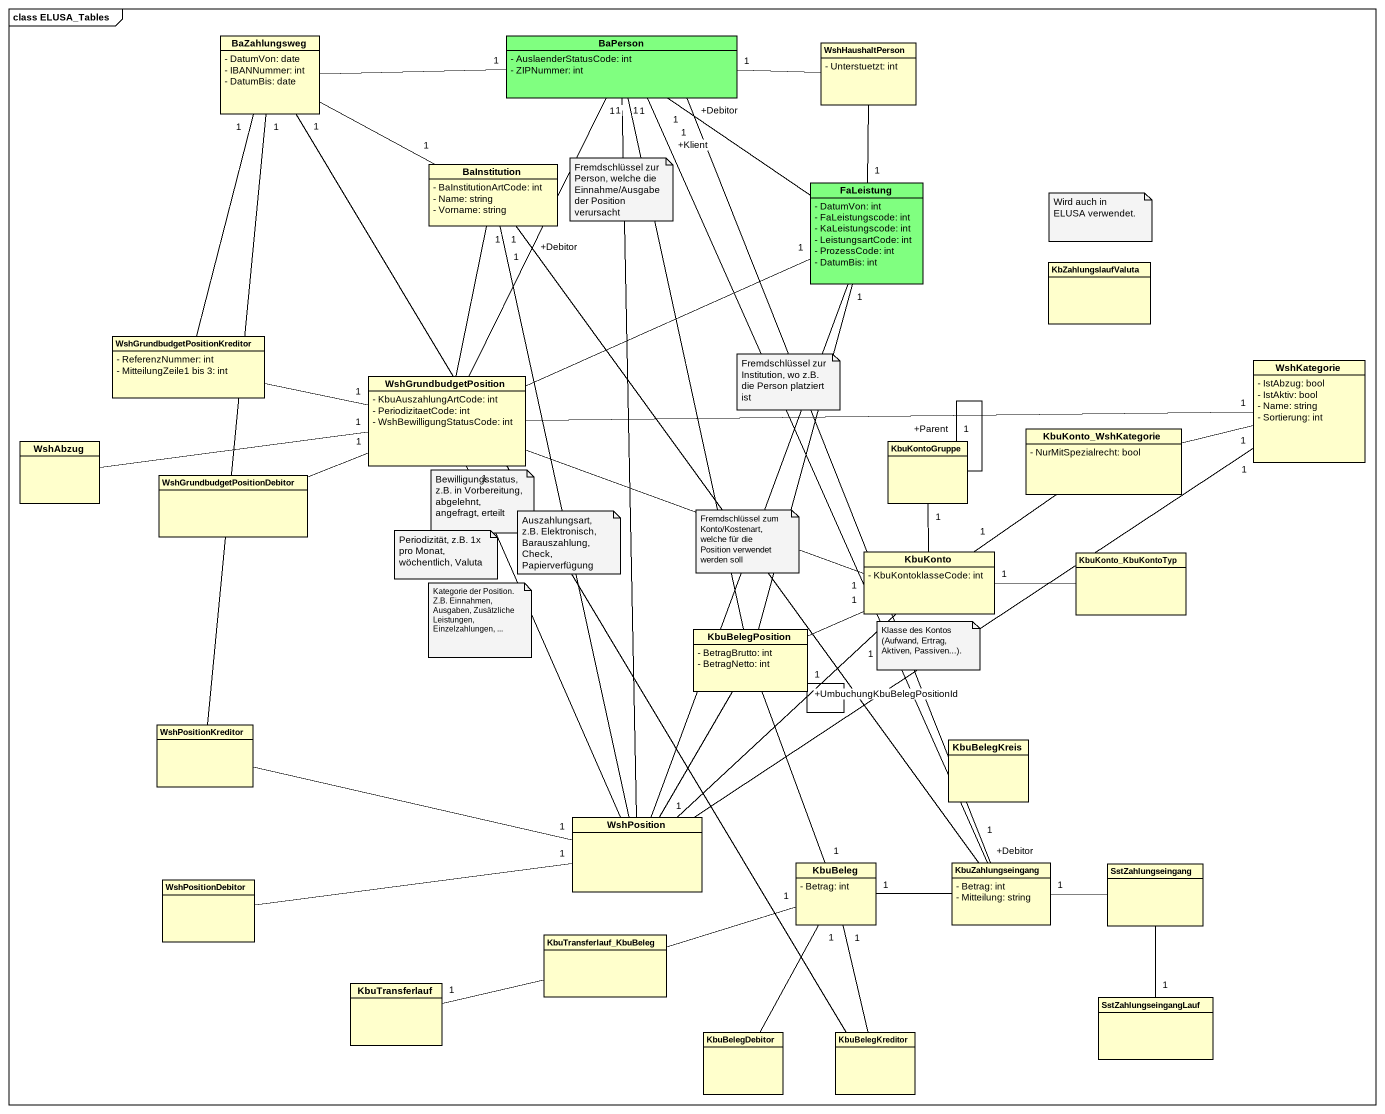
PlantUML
@startuml
mainframe class ELUSA_Tables
hide circle
hide empty members
skinparam classAttributeIconSize 0
class BaZahlungsweg {
  - DatumVon: date
  - IBANNummer: int
  - DatumBis: date
}
class BaPerson #80FF80 {
  - AuslaenderStatusCode: int
  - ZIPNummer: int
}
class WshHaushaltPerson {
  - Unterstuetzt: int
}
class BaInstitution {
  - BaInstitutionArtCode: int
  - Name: string
  - Vorname: string
}
class FaLeistung #80FF80 {
  - DatumVon: int
  - FaLeistungscode: int
  - KaLeistungscode: int
  - LeistungsartCode: int
  - ProzessCode: int
  - DatumBis: int
}
class KbZahlungslaufValuta
class "WshGrundbudgetPositionKreditor" as WshGrundbudgetPositionKredit {
  - ReferenzNummer: int
  - MitteilungZeile1 bis 3: int
}
class WshGrundbudgetPosition {
  - KbuAuszahlungArtCode: int
  - PeriodizitaetCode: int
  - WshBewilligungStatusCode: int
}
class WshKategorie {
  - IstAbzug: bool
  - IstAktiv: bool
  - Name: string
  - Sortierung: int
}
class KbuKonto_WshKategorie {
  - NurMitSpezialrecht: bool
}
class WshAbzug
class "WshGrundbudgetPositionDebitor" as WshGrundbudgetPositionDebito
class KbuKontoGruppe
class KbuKonto {
  - KbuKontoklasseCode: int
}
class KbuKonto_KbuKontoTyp
class KbuBelegPosition {
  - BetragBrutto: int
  - BetragNetto: int
}
class WshPositionKreditor
class KbuBelegKreis
class WshPosition
class KbuBeleg {
  - Betrag: int
}
class KbuZahlungseingang {
  - Betrag: int
  - Mitteilung: string
}
class SstZahlungseingang
class WshPositionDebitor
class KbuTransferlauf_KbuBeleg
class KbuTransferlauf
class SstZahlungseingangLauf
class KbuBelegDebitor
class KbuBelegKreditor
BaZahlungsweg -right- "1" BaPerson
BaZahlungsweg -right- "1" BaInstitution
WshHaushaltPerson -left- "1" BaPerson
WshHaushaltPerson -- "1" FaLeistung
FaLeistung -up- "1" BaPerson
WshGrundbudgetPositionKredit -up- "1" BaZahlungsweg
WshGrundbudgetPositionKredit -right- "1" WshGrundbudgetPosition
WshGrundbudgetPosition -up- "1" BaPerson
WshGrundbudgetPosition -up- "1" BaInstitution
WshGrundbudgetPosition -right- "1" FaLeistung
WshGrundbudgetPosition -right- "1" WshKategorie
WshGrundbudgetPosition -right- "1" KbuKonto
KbuKonto_WshKategorie -right- "1" WshKategorie
KbuKonto_WshKategorie -- "1" KbuKonto
WshAbzug -right- "1" WshGrundbudgetPosition
WshGrundbudgetPositionDebito -right- "1" WshGrundbudgetPosition
KbuKontoGruppe -- "+Parent\n1" KbuKontoGruppe
KbuKonto -up- "1" KbuKontoGruppe
KbuKonto_KbuKontoTyp -left- "1" KbuKonto
KbuBelegPosition -up- "1" BaPerson
KbuBelegPosition -up- FaLeistung
KbuBelegPosition -right- "1" KbuKonto
KbuBelegPosition -- "+UmbuchungKbuBelegPositionId\n1" KbuBelegPosition
KbuBelegPosition -- "1" WshPosition
KbuBelegPosition -- "1" KbuBeleg
WshPositionKreditor -up- "1" BaZahlungsweg
WshPositionKreditor -right- "1" WshPosition
WshPosition -up- "1" BaPerson
WshPosition -up- "1" BaInstitution
WshPosition -up- "1" FaLeistung
WshPosition -up- "1" WshGrundbudgetPosition
WshPosition -up- "1" WshKategorie
WshPosition -up- "1" KbuKonto
KbuZahlungseingang -up- "+Debitor\n1" BaPerson
KbuZahlungseingang "+Debitor\n1" -up- "+Klient\n1" BaPerson
KbuZahlungseingang -up- "+Debitor\n1" BaInstitution
KbuZahlungseingang -left- "1" KbuBeleg
SstZahlungseingang -left- "1" KbuZahlungseingang
SstZahlungseingang -- "1" SstZahlungseingangLauf
WshPositionDebitor -right- "1" WshPosition
KbuTransferlauf_KbuBeleg -right- "1" KbuBeleg
KbuTransferlauf_KbuBeleg -left- "1" KbuTransferlauf
KbuBelegDebitor -up- "1" KbuBeleg
KbuBelegKreditor -up- "1" BaZahlungsweg
KbuBelegKreditor -up- "1" KbuBeleg
note as N1
  Fremdschlüssel zur Person, welche die Einnahme/Ausgabe der Position verursacht
end note
note as N2
  Wird auch in ELUSA verwendet.
end note
note as N3
  Fremdschlüssel zur Institution, wo z.B. die Person platziert ist
end note
note as N4
  Bewilligungsstatus, z.B. in Vorbereitung, abgelehnt, angefragt, erteilt
end note
note as N5
  Auszahlungsart, z.B. Elektronisch, Barauszahlung, Check, Papierverfügung
end note
note as N6
  Fremdschlüssel zum Konto/Kostenart, welche für die Position verwendet werden soll
end note
note as N7
  Periodizität, z.B. 1x pro Monat, wöchentlich, Valuta
end note
note as N8
  Kategorie der Position. Z.B. Einnahmen, Ausgaben, Zusätzliche Leistungen, Einzelzahlungen, ...
end note
note as N9
  Klasse des Kontos (Aufwand, Ertrag, Aktiven, Passiven...).
end note
@enduml
